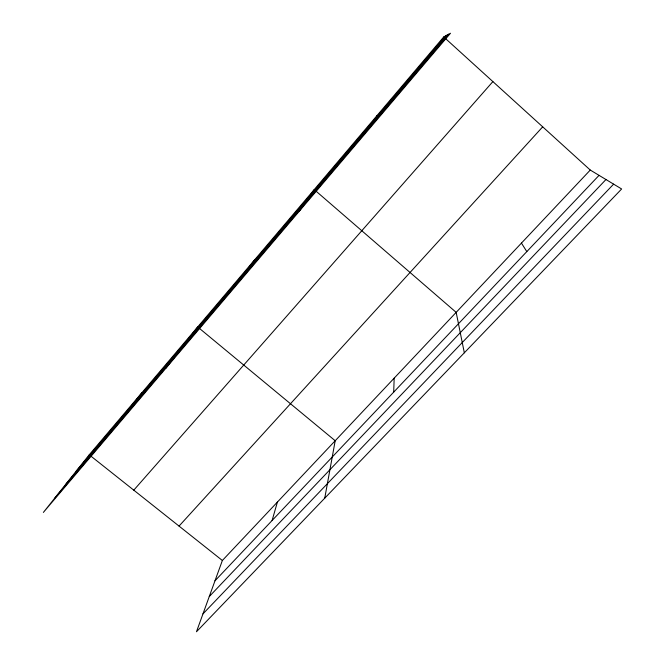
<?xml version="1.0" encoding="UTF-8"?>
<svg xmlns="http://www.w3.org/2000/svg" width="665" height="665" viewBox="0 0 665 665"><rect width="100%" height="100%" fill="white"/><g stroke="black" fill="none" stroke-linecap="round" stroke-linejoin="round"><path stroke-width="1" d="M393.697 392.134L394.17 378.169M324.744 498.168L335.202 440.745L197.696 326.956L165.793 368.327M272.11 520.487L277.396 502.083M590.271 170.057L222.368 560.487L196.474 631.75L621.634 188.976L590.271 170.057L443.73 36.949L89.235 454.794L43.366 512.424L450.488 33.25L443.73 36.949M375.925 118.038L377.23 115.336M299.416 211.063L314.229 189.592L456.165 312.367L464.328 352.799M247.746 269.059L254.462 260.04M130.963 406.648L142.102 392.483M76.201 471.177L445.617 35.918M66.043 483.937L447.104 35.104M54.904 497.927L448.759 34.198M133.781 490.163L492.881 81.596M179.043 526.09L542.698 126.84M214.994 580.786L599.049 175.352M209.259 596.572L605.965 179.525M202.975 613.87L613.62 184.147M89.235 454.794L222.368 560.487M521.443 243.091L526.813 251.611"/></g></svg>
